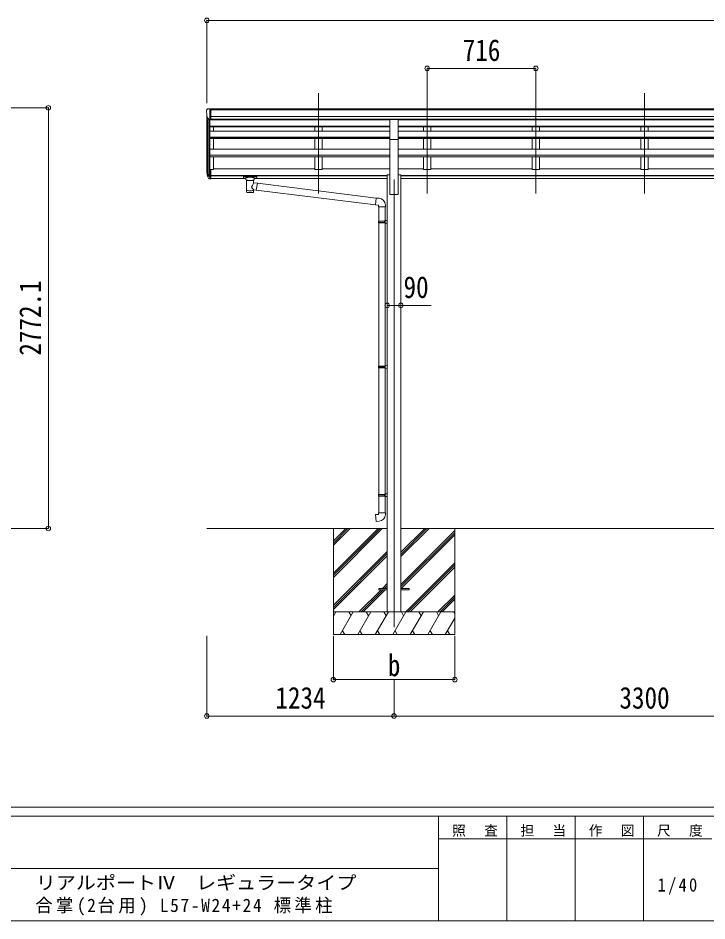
# Model space of a CAD drawing. Units: millimetres at full size. Extents: x -8385 to 33769, y -5853 to 5787.
# Drawn here: x -23 to 4516, y -5853 to 97 of the extents above; entities that cross this region are included whole.
import ezdxf
from ezdxf.enums import TextEntityAlignment as Align

# ---------------------------------------------------------------- set-up
doc = ezdxf.new("R2010")
doc.units = ezdxf.units.MM
doc.header["$LTSCALE"] = 30
doc.header["$PDMODE"] = 32
doc.header["$PDSIZE"] = 30
for name, color, linetype, lineweight in [('0-0_0', 7, 'Continuous', 9), ('0-1_本体', 4, 'Continuous', 9), ('0-2_部品', 7, 'Continuous', 9), ('0-8_PARTS2', 2, 'Continuous', 9), ('0-A_寸法', 6, 'Continuous', 9), ('F-0_240', 7, 'Continuous', 9)]:
    doc.layers.add(name, color=color, linetype=linetype, lineweight=lineweight)
doc.styles.add('ＭＳ ゴシック', font='')
doc.styles.get('ＭＳ ゴシック').set_extended_font_data('MS Gothic')

msp = doc.modelspace()

# ---------------------------------------------------------------- linework, layer by layer
at = {"layer": '0-0_0', "color": 6}
msp.add_line((176.47, -3266.04), (176.47, -493.94), dxfattribs=at)
at = {"layer": '0-0_0'}
for p, q in [((1220.72, -3266.04), (2409.52, -3266.04)), ((2054.72, -3266.04), (2054.72, -3966.04)), ((2054.72, -3560.21), (2348.9, -3266.04)), ((2054.72, -3574.35), (2363.04, -3266.04)), ((2054.72, -3588.5), (2377.18, -3266.04)), ((2054.72, -3376.37), (2165.05, -3266.04)), ((2054.72, -3362.22), (2150.91, -3266.04)), ((2054.72, -3348.08), (2136.77, -3266.04)), ((2499.92, -3451.67), (2685.55, -3266.04)), ((2499.92, -3437.52), (2671.41, -3266.04)), ((2499.92, -3423.38), (2657.27, -3266.04)), ((2499.92, -3266.04), (5709.52, -3266.04)), ((2854.72, -3266.04), (2854.72, -3966.04)), ((2499.92, -3635.51), (2854.72, -3280.72)), ((2499.92, -3649.65), (2854.72, -3294.86)), ((2502.18, -3661.54), (2854.72, -3309)), ((2054.72, -3772.34), (2409.52, -3417.55)), ((2054.72, -3786.49), (2409.52, -3431.69)), ((2054.72, -3800.63), (2409.52, -3445.83)), ((2531.53, -3816.04), (2854.72, -3492.85)), ((2545.67, -3816.04), (2854.72, -3506.99)), ((2559.81, -3816.04), (2854.72, -3521.13)), ((2223.16, -3816.04), (2368.66, -3670.54)), ((2237.3, -3816.04), (2382.8, -3670.54)), ((2251.45, -3816.04), (2396.95, -3670.54)), ((2377.66, -3661.54), (2409.52, -3629.68)), ((2391.8, -3661.54), (2409.52, -3643.82)), ((2405.95, -3661.54), (2409.52, -3657.96)), ((2743.66, -3816.04), (2854.72, -3704.98)), ((2757.8, -3816.04), (2854.72, -3719.12)), ((2771.95, -3816.04), (2854.72, -3733.26)), ((2854.72, -3816.04), (2054.72, -3816.04)), ((2054.72, -3843.54), (2070.6, -3816.04)), ((2099.47, -3966.04), (2186.07, -3816.04)), ((2171.07, -3842.02), (2156.07, -3816.03)), ((2214.94, -3966.03), (2301.54, -3816.04)), ((2286.54, -3842.02), (2271.54, -3816.04)), ((2330.41, -3966.04), (2417.01, -3816.04)), ((2402.01, -3842.02), (2387.01, -3816.04)), ((2445.88, -3966.04), (2532.48, -3816.04)), ((2517.48, -3842.02), (2502.48, -3816.03)), ((2561.35, -3966.04), (2647.95, -3816.04)), ((2632.95, -3842.02), (2617.95, -3816.04)), ((2676.82, -3966.04), (2763.42, -3816.04)), ((2733.42, -3816.04), (2748.42, -3842.02)), ((2792.29, -3966.04), (2854.72, -3857.9)), ((2848.89, -3816.04), (2854.72, -3826.14)), ((2054.72, -3966.04), (2854.72, -3966.04)), ((2114.46, -3940.06), (2129.46, -3966.04)), ((2229.94, -3940.06), (2244.93, -3966.03)), ((2345.41, -3940.05), (2360.41, -3966.04)), ((2460.88, -3940.06), (2475.88, -3966.04)), ((2576.35, -3940.06), (2591.34, -3966.04)), ((2691.82, -3940.06), (2706.81, -3966.04)), ((2807.29, -3940.06), (2822.28, -3966.04))]:
    msp.add_line(p, q, dxfattribs=at)
at = {"layer": '0-1_本体'}
for p, q in [((1247.22, -501.91), (6962.22, -501.91)), ((1247.22, -507.26), (6962.22, -507.26)), ((1220.72, -902.91), (1220.72, -538.67)), ((1225, -557.47), (1225, -927.18)), ((1234.72, -572.82), (1234.72, -945.18)), ((1240.72, -573.3), (1240.72, -900.74)), ((1240.72, -573.3), (2427.22, -573.3)), ((1247.22, -550.79), (6962.22, -550.8)), ((1247.22, -568.46), (6962.22, -568.46)), ((2427.22, -570.84), (1247.22, -570.84)), ((1931.72, -570.84), (1931.72, -573.3)), ((1981.72, -570.84), (1981.72, -573.3)), ((2482.22, -570.84), (5260.72, -570.96)), ((5727.22, -573.3), (2482.22, -573.3)), ((2647.72, -570.84), (2647.72, -573.3)), ((2697.72, -570.84), (2697.72, -573.3)), ((3363.72, -570.84), (3363.72, -573.3)), ((3413.72, -570.84), (3413.72, -573.3)), ((4079.72, -570.84), (4079.72, -573.3)), ((4129.72, -570.84), (4129.72, -573.3)), ((1240.72, -615.5), (2427.22, -615.5)), ((1240.72, -616.89), (2427.22, -616.89)), ((1240.72, -620.58), (2427.22, -620.58)), ((1240.72, -647.83), (2427.22, -647.83)), ((1265.72, -647.83), (1265.72, -620.58)), ((1931.72, -620.58), (1931.72, -647.83)), ((1981.72, -620.58), (1981.72, -647.83)), ((5727.22, -615.5), (2482.22, -615.5)), ((5727.22, -616.89), (2482.22, -616.89)), ((5727.22, -620.58), (2482.22, -620.58)), ((5727.22, -647.83), (2482.22, -647.83)), ((2647.72, -620.58), (2647.72, -647.83)), ((2697.72, -620.58), (2697.72, -647.83)), ((3363.72, -620.58), (3363.72, -647.83)), ((3413.72, -620.58), (3413.72, -647.83)), ((4079.72, -620.58), (4079.72, -647.83)), ((4129.72, -620.58), (4129.72, -647.83)), ((1240.72, -688.56), (2427.22, -688.56)), ((1240.72, -690.04), (2427.22, -690.04)), ((1240.72, -696.85), (2427.22, -696.85)), ((1265.72, -766.34), (1265.72, -696.85)), ((1931.72, -696.85), (1931.72, -766.34)), ((1981.72, -696.85), (1981.72, -766.34)), ((2427.22, -1066.04), (2427.22, -702.09)), ((5727.22, -688.56), (2482.22, -688.56)), ((5727.22, -690.04), (2482.22, -690.04)), ((5727.22, -696.85), (2482.22, -696.85)), ((2482.22, -1066.04), (2482.22, -702.09)), ((2647.72, -696.85), (2647.72, -766.34)), ((2697.72, -696.85), (2697.72, -766.34)), ((3363.72, -696.85), (3363.72, -766.34)), ((3413.72, -696.85), (3413.72, -766.34)), ((4079.72, -696.85), (4079.72, -766.34)), ((4129.72, -696.85), (4129.72, -766.34)), ((1240.72, -766.34), (2427.22, -766.34)), ((5727.22, -766.34), (2482.22, -766.34)), ((1240.72, -805.65), (2427.22, -805.65)), ((1240.72, -807.14), (2427.22, -807.14)), ((1240.72, -816.61), (2427.22, -816.61)), ((1265.72, -901.57), (1265.72, -816.61)), ((1931.72, -816.61), (1931.72, -901.57)), ((1981.72, -816.61), (1981.72, -901.57)), ((5727.22, -805.65), (2482.22, -805.65)), ((5727.22, -807.14), (2482.22, -807.14)), ((5727.22, -816.61), (2482.22, -816.61)), ((2647.72, -816.61), (2647.72, -901.57)), ((2697.72, -816.61), (2697.72, -901.57)), ((3363.72, -816.61), (3363.72, -901.57)), ((3413.72, -816.61), (3413.72, -901.57)), ((4079.72, -816.61), (4079.72, -901.57)), ((4129.72, -816.61), (4129.72, -901.57)), ((1247.22, -901.57), (1265.72, -901.57)), ((1247.22, -941.07), (2409.52, -941.07)), ((1247.22, -942.45), (2409.52, -942.45)), ((1265.72, -896.77), (1931.72, -896.77)), ((1981.72, -901.57), (1931.72, -901.57)), ((1981.72, -896.77), (2427.22, -896.77)), ((2409.52, -936.04), (2427.22, -936.04)), ((2409.52, -936.04), (2409.52, -3816.04)), ((2482.22, -896.77), (2647.72, -896.77)), ((2482.22, -936.04), (2499.92, -936.04)), ((2499.92, -936.04), (2499.92, -3816.04)), ((5709.52, -941.07), (2499.92, -941.07)), ((5709.52, -942.45), (2499.92, -942.45)), ((2697.72, -901.57), (2647.72, -901.57)), ((2697.72, -896.77), (3363.72, -896.77)), ((3413.72, -901.57), (3363.72, -901.57)), ((3413.72, -896.77), (4079.72, -896.77)), ((4129.72, -901.57), (4079.72, -901.57)), ((4129.72, -896.77), (4795.72, -896.77)), ((1247.22, -959.63), (1478.72, -959.63)), ((1532.72, -959.63), (2409.52, -959.63)), ((5709.52, -959.63), (2499.92, -959.63)), ((2427.22, -1066.04), (2482.22, -1066.04))]:
    msp.add_line(p, q, dxfattribs=at)
at = {"layer": '0-2_部品'}
for p, q in [((1218.72, -509.68), (1218.72, -510.31)), ((1225.63, -500.88), (1221.56, -506.69)), ((1228.72, -500.31), (1226.39, -500.45)), ((1228.72, -500.31), (1247.22, -500.31)), ((1240.72, -573.3), (1240.72, -500.31)), ((1247.22, -500.31), (1257.22, -500.4)), ((1247.22, -572.3), (1247.22, -500.31)), ((1257.22, -501.91), (1257.22, -500.4)), ((1233.1, -571.48), (1223.82, -555.42)), ((1240.72, -573.3), (1235.51, -572.98)), ((1247.22, -572.3), (1240.72, -572.3)), ((2427.22, -570.18), (2482.22, -570.18)), ((2427.22, -702.25), (2427.22, -570.18)), ((2482.22, -702.25), (2482.22, -570.18)), ((2427.22, -702.25), (2482.22, -702.25)), ((1223.11, -926.78), (1233.28, -945.95)), ((1234.29, -944.7), (1224.53, -926.29)), ((1225.7, -943.64), (1233.28, -961.12)), ((1240.72, -945.45), (1235.59, -945.45)), ((1240.72, -947.45), (1235.87, -947.45)), ((1240.72, -900.74), (1240.72, -962.62)), ((1247.22, -900.74), (1240.72, -900.74)), ((1247.22, -939.05), (1240.72, -939.05)), ((1247.22, -944.45), (1240.72, -944.45)), ((1247.22, -900.74), (1247.22, -961.8)), ((1462.22, -947.52), (1462.22, -958.27)), ((1462.22, -947.71), (1462.22, -949.25)), ((1464.22, -946.85), (1547.22, -946.85)), ((1464.22, -949.03), (1547.22, -949.03)), ((1549.22, -947.52), (1549.22, -958.27)), ((1240.72, -962.62), (1235.87, -962.62)), ((1247.22, -961.8), (1240.72, -961.8)), ((1464.22, -958.94), (1478.72, -958.94)), ((1478.72, -965.75), (1478.72, -955.47)), ((1482.82, -970.25), (1482.8, -1050.54)), ((1528.62, -987.82), (1528.62, -970.24)), ((1553.84, -991.73), (1528.62, -987.81)), ((1532.72, -965.75), (1532.72, -955.47)), ((1532.72, -958.94), (1547.22, -958.94)), ((1553.84, -991.73), (1546.82, -1036.99)), ((1553.84, -991.73), (2335.61, -1088.52)), ((1528.64, -1050.54), (1528.62, -1033.91)), ((1528.62, -1034.16), (1546.82, -1036.99)), ((2331.6, -1134.35), (1546.82, -1036.99)), ((2356.44, -1090.35), (2335.61, -1088.52)), ((2351.52, -1146.09), (2397.52, -1146.09)), ((2353.52, -1146.09), (2353.52, -1240.09)), ((2395.52, -1146.09), (2395.52, -1237.53)), ((2397.52, -1146.09), (2397.52, -1135.18)), ((2351.52, -1242.09), (2352.52, -1240.09)), ((2351.52, -1242.09), (2395.52, -1242.09)), ((2351.52, -1242.09), (2351.52, -1250.09)), ((2352.52, -1240.09), (2395.52, -1240.09)), ((2391.04, -1242.09), (2390.61, -1240.09)), ((2393.52, -1237.59), (2409.52, -1237.12)), ((2393.52, -1239.59), (2393.52, -1237.59)), ((2393.52, -1239.59), (2395.52, -1239.59)), ((2409.52, -1237.12), (2409.52, -1255.06)), ((2351.52, -1250.09), (2395.52, -1250.09)), ((2351.52, -1250.09), (2352.52, -1252.09)), ((2352.52, -1252.09), (2395.52, -1252.09)), ((2353.52, -1252.09), (2353.52, -2196.28)), ((2393.52, -1254.59), (2393.52, -1252.59)), ((2393.52, -1254.59), (2409.52, -1255.06)), ((2395.52, -1254.65), (2395.52, -2193.72)), ((2351.52, -2198.28), (2352.52, -2196.28)), ((2351.52, -2198.28), (2395.52, -2198.28)), ((2351.52, -2198.28), (2351.52, -2206.28)), ((2352.52, -2196.28), (2395.52, -2196.28)), ((2391.04, -2198.28), (2390.61, -2196.28)), ((2393.52, -2193.78), (2409.52, -2193.31)), ((2393.52, -2195.78), (2393.52, -2193.78)), ((2393.52, -2195.78), (2395.52, -2195.78)), ((2409.52, -2193.31), (2409.52, -2211.25)), ((2351.52, -2206.28), (2395.52, -2206.28)), ((2351.52, -2206.28), (2352.52, -2208.28)), ((2352.52, -2208.28), (2395.52, -2208.28)), ((2353.52, -2208.28), (2353.52, -3041.44)), ((2393.52, -2210.78), (2393.52, -2208.78)), ((2393.52, -2210.78), (2409.52, -2211.25)), ((2395.52, -2210.84), (2395.52, -3038.88)), ((2351.52, -3043.44), (2352.52, -3041.44)), ((2351.52, -3043.44), (2395.52, -3043.44)), ((2351.52, -3043.44), (2351.52, -3051.44)), ((2351.52, -3051.44), (2395.52, -3051.44)), ((2351.52, -3051.44), (2352.52, -3053.44)), ((2352.52, -3041.44), (2395.52, -3041.44)), ((2352.52, -3053.44), (2395.52, -3053.44)), ((2353.52, -3053.44), (2353.52, -3163.44)), ((2391.04, -3043.44), (2390.61, -3041.44)), ((2393.52, -3038.94), (2409.52, -3038.47)), ((2393.52, -3040.94), (2393.52, -3038.94)), ((2393.52, -3040.94), (2395.52, -3040.94)), ((2393.52, -3055.94), (2393.52, -3053.94)), ((2393.52, -3055.94), (2409.52, -3056.41)), ((2395.52, -3056), (2395.52, -3163.44)), ((2409.52, -3038.47), (2409.52, -3056.41)), ((2351.52, -3163.44), (2397.52, -3163.44)), ((2351.52, -3173.44), (2351.52, -3163.44)), ((2397.52, -3163.44), (2397.52, -3174.36))]:
    msp.add_line(p, q, dxfattribs=at)
at = {"layer": '0-2_部品', "color": 4}
for p, q in [((2354.72, -3661.54), (2354.72, -3670.54)), ((2409.52, -3661.54), (2354.72, -3661.54)), ((2409.52, -3670.54), (2354.72, -3670.54)), ((2554.32, -3661.54), (2499.52, -3661.54))]:
    msp.add_line(p, q, dxfattribs=at)
at = {"layer": '0-2_部品'}
for points in [[(1462.22, -947.52), (1462.26, -947.32), (1462.34, -947.18), (1462.44, -947.09), (1462.54, -947.03), (1462.66, -946.98), (1462.95, -946.92), (1463.44, -946.87), (1463.99, -946.85), (1464.22, -946.85)], [(1547.22, -946.85), (1547.57, -946.86), (1548.1, -946.88), (1548.55, -946.93), (1548.86, -947.01), (1549.03, -947.11), (1549.14, -947.25), (1549.21, -947.43), (1549.22, -947.52)], [(1462.22, -958.27), (1462.26, -958.47), (1462.34, -958.61), (1462.44, -958.7), (1462.54, -958.76), (1462.66, -958.81), (1462.95, -958.87), (1463.44, -958.92), (1463.99, -958.94), (1464.22, -958.94)], [(1478.76, -965.69), (1478.73, -966.05), (1478.98, -967), (1479.5, -967.89), (1480.31, -968.73), (1481.42, -969.52), (1482.82, -970.25)], [(1528.62, -970.24), (1528.85, -970.14), (1530.21, -969.41), (1531.32, -968.56), (1532.08, -967.69), (1532.54, -966.8), (1532.71, -965.91)], [(1547.22, -958.94), (1547.57, -958.93), (1548.1, -958.91), (1548.55, -958.86), (1548.86, -958.78), (1549.03, -958.68), (1549.14, -958.54), (1549.21, -958.36), (1549.22, -958.27)], [(2335.61, -1088.52), (2331.6, -1134.35), (2351.52, -1136.09), (2351.52, -1146.09)], [(2391.04, -1242.09), (2391.04, -1250.09), (2390.61, -1252.09)], [(2393.52, -1252.59), (2395.52, -1252.59), (2395.52, -1239.59)], [(2391.04, -2198.28), (2391.04, -2206.28), (2390.61, -2208.28)], [(2393.52, -2208.78), (2395.52, -2208.78), (2395.52, -2195.78)], [(2391.04, -3043.44), (2391.04, -3051.44), (2390.61, -3053.44)], [(2393.52, -3053.94), (2395.52, -3053.94), (2395.52, -3040.94)], [(2356.44, -3219.19), (2335.61, -3221.01), (2331.6, -3175.18), (2351.52, -3173.44)]]:
    msp.add_lwpolyline(points, dxfattribs=at)
at = {"layer": '0-2_部品', "color": 4}
msp.add_lwpolyline([(2554.32, -3661.54), (2554.32, -3670.54), (2499.52, -3670.54)], dxfattribs=at)
at = {"layer": '0-2_部品'}
for centre, radius, start, end in [((1221.72, -509.68), 3, 93, 180), ((1420.72, -510.31), 202, 180, 192.90261), ((1226.45, -501.45), 1, 93.5, 145), ((1235.69, -569.98), 3, 210, 266.5), ((1309.38, -904.61), 89.07, 174.49576, 194.41188), ((1308.67, -900.33), 88.05, 177.22392, 197.21071), ((1353.94, -907.56), 133.22, 183.27987, 195.71302), ((1235.87, -944.45), 3, 210, 270), ((1235.59, -943.95), 1.5, 210, 270), ((1235.87, -959.62), 3, 210, 270), ((2352.52, -1135.18), 45, 0, 85), ((2352.52, -3174.36), 45, 275, 0)]:
    msp.add_arc(centre, radius, start, end, dxfattribs=at)
for centre, major_axis, ratio, start_param, end_param in [((1464.22, -949.25), (2, 0), 0.109601, 1.5707963, 3.1415927), ((1547.22, -949.25), (2, 0), 0.109601, 0, 1.5707963), ((1505.72, -955.47), (27, 0), 0.122176, 6.2831853, 9.424778), ((1505.73, -970.7), (-22.91, 0.42), 0.072511, 0.0008029, 1.5715993), ((1505.73, -972.32), (-22.91, 0.42), 0.072511, 0.0008029, 1.5715993), ((1505.71, -970.7), (22.92, 0.42), 0.07247, 4.71158, 6.2823764), ((1505.71, -972.32), (22.92, 0.42), 0.07247, 4.71158, 6.2823764), ((1505.72, -1014.36), (-22.81, -26.62), 0.234429, 1.6855472, 3.1268519), ((1516.72, -965.75), (16, 0), 0.361356, 6.2636979, 6.2831853), ((1505.72, -1050.54), (22.92, 0), 0.101955, 3.1415499, 6.2833984), ((1505.72, -1038.1), (22.91, 0), 0.122865, 3.1415927, 6.2831853), ((1508.28, -1011.72), (20.32, -22.25), 0.045535, 0.0389954, 1.3075346)]:
    msp.add_ellipse(centre, major_axis=major_axis, ratio=ratio, start_param=start_param, end_param=end_param, dxfattribs=at)
at = {"layer": '0-8_PARTS2'}
for p, q in [((1956.72, -1059.83), (1956.72, -397.31)), ((2672.72, -1059.83), (2672.72, -397.31)), ((3388.72, -1059.83), (3388.72, -397.31)), ((4104.72, -1059.83), (4104.72, -397.31)), ((2454.72, -966.04), (2454.72, -3916.04))]:
    msp.add_line(p, q, dxfattribs=at)
at = {"layer": '0-A_寸法'}
for p, q in [((1220.72, 82.32), (6988.72, 82.32)), ((1220.72, 82.32), (1220.72, -463.3)), ((2672.72, -234.3), (2672.72, -463.3)), ((2672.72, -234.3), (3388.72, -234.3)), ((3388.72, -234.3), (3388.72, -463.3)), ((176.47, -493.94), (-3207.33, -493.94)), ((2409.52, -1796.22), (2499.52, -1796.22)), ((2499.52, -1796.22), (2699.52, -1796.22)), ((176.47, -3266.04), (-292.55, -3266.04)), ((1220.72, -4502.4), (1220.72, -3973.45)), ((2054.72, -4262.42), (2054.72, -3973.45)), ((2854.72, -4262.42), (2854.72, -3973.45)), ((2054.72, -4262.42), (2854.72, -4262.42)), ((2454.72, -4502.4), (2454.72, -4262.42)), ((1220.72, -4502.4), (2454.72, -4502.4)), ((2454.72, -4502.4), (5754.72, -4502.4))]:
    msp.add_line(p, q, dxfattribs=at)
for p in [(1220.72, 82.32), (2672.72, -234.3), (3388.72, -234.3), (176.47, -493.94), (2409.52, -1796.22), (2499.52, -1796.22), (176.47, -3266.04), (2054.72, -4262.42), (2854.72, -4262.42), (1220.72, -4502.4), (2454.72, -4502.4)]:
    msp.add_point(p, dxfattribs=at)
at = {"layer": 'F-0_240', "color": 5}
for p, q in [((-8385.45, -5102.66), (8054.55, -5102.66)), ((-8385.45, -5162.66), (5387.79, -5162.66)), ((2747.79, -5162.66), (2747.79, -5852.66)), ((3197.79, -5162.66), (3197.79, -5852.66)), ((3647.79, -5162.66), (3647.79, -5852.66)), ((4097.79, -5162.66), (4097.79, -5852.66)), ((2747.79, -5312.66), (4547.79, -5312.66)), ((-3402.21, -5507.66), (2747.79, -5507.66)), ((-8385.45, -5852.66), (8054.55, -5852.66))]:
    msp.add_line(p, q, dxfattribs=at)

# ---------------------------------------------------------------- texts
at = {"layer": '0-A_寸法', "color": 7, "style": 'ＭＳ ゴシック', "width": 0.85}
for s, p in [('716', (2906.97, -228.3)), ('90', (2517.02, -1790.22)), ('b', (2413.47, -4282.42)), ('1234', (1672.72, -4496.4)), ('3300', (3939.72, -4496.4))]:
    msp.add_text(s, height=143, dxfattribs=at).set_placement(p, align=Align.BOTTOM_LEFT)
msp.add_text('2772.1', height=143, rotation=90, dxfattribs=at).set_placement((170.47, -2127.49), align=Align.BOTTOM_LEFT)
at = {"layer": 'F-0_240', "style": 'ＭＳ ゴシック', "width": 1.1}
msp.add_text('リアルポートⅣ\u3000レギュラータイプ', height=87.98, dxfattribs=at).set_placement((93.72, -5671.05), align=Align.BOTTOM_LEFT)
at = {"layer": 'F-0_240', "attachment_point": 7, "style": 'ＭＳ ゴシック'}
for s, insert, char_height in [('\\T1.17;照\u3000査', (2837.79, -5297.66), 65.98), ('\\T1.17;担\u3000当', (3287.79, -5297.66), 65.98), ('\\T1.17;作\u3000図', (3737.79, -5297.66), 65.98), ('\\T1.17;尺\u3000度', (4187.79, -5297.66), 65.98), ('\\T1.28;\\W0.9;1/40', (4191.54, -5680.16), 87.98), ('\\T1.2;\\W0.95;合掌(2台用)\\~L57-W24+24\\~標準柱', (90.66, -5817.05), 87.98)]:
    msp.add_mtext(s, dxfattribs=dict(at, insert=insert, char_height=char_height))

doc.saveas('drawing.dxf')
